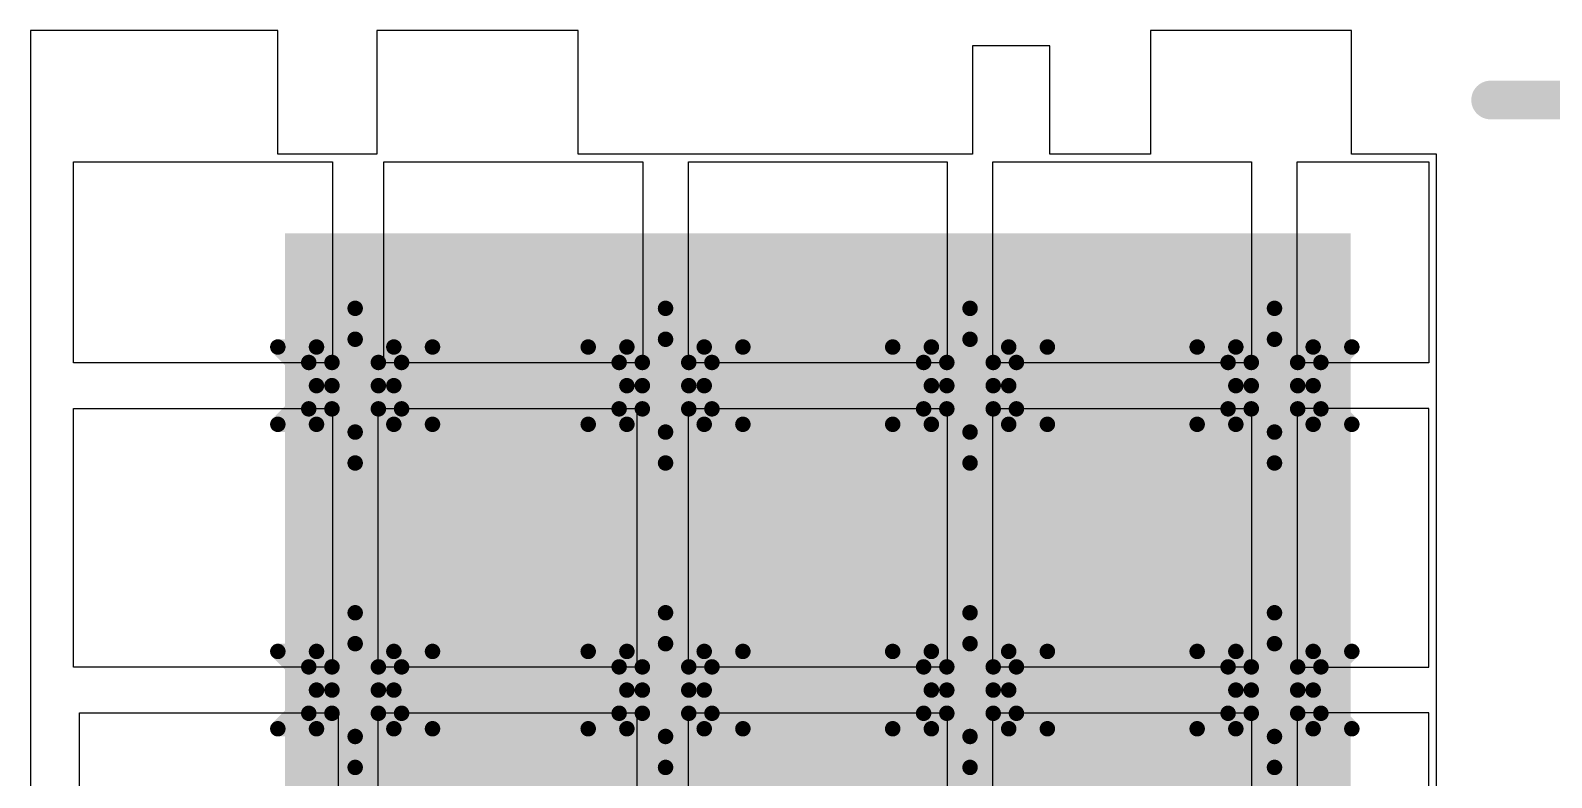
# Model space of a CAD drawing. Header units: millimetres. Extents: x 5 to 399, y 5 to 287.
# Drawn here: x 192.626 to 197.622, y 128.074 to 130.529 of the extents above; entities that cross this region are included whole.
import ezdxf

# ---------------------------------------------------------------- set-up
doc = ezdxf.new("R2010")
doc.units = ezdxf.units.MM
for name, color, linetype in [('DrillDrawing', 1, 'Continuous'), ('TopLayer', 1, 'Continuous'), ('TopOverlay', 2, 'Continuous'), ('TopPaste', 8, 'Continuous'), ('TopSolder', 216, 'Continuous')]:
    doc.layers.add(name, color=color, linetype=linetype)

# ---------------------------------------------------------------- blocks, each defined once
blk = doc.blocks.new('PQFN_8_MULTI_207')
at = {"layer": 'TopLayer'}
for p, q in [((2.667, 2.586), (-2.667, 2.586)), ((2.667, 1.7732), (2.667, 2.586)), ((2.2606, 1.4478), (2.2606, 1.7732)), ((2.2606, 1.7732), (2.667, 1.7732)), ((2.667, 1.4478), (2.2606, 1.4478)), ((2.667, 0.7874), (2.667, 1.4478)), ((2.2606, -0.508), (2.2606, 0.7874)), ((2.2606, 0.7874), (2.667, 0.7874)), ((2.6162, -0.508), (2.2606, -0.508)), ((2.6162, -0.762), (2.6162, -0.508)), ((2.2606, -1.0922), (2.2606, -0.762)), ((2.2606, -0.762), (2.6162, -0.762)), ((2.667, -1.0922), (2.2606, -1.0922)), ((2.667, -1.7526), (2.667, -1.0922)), ((2.2605, -2.032), (2.2605, -1.7526)), ((2.2605, -1.7526), (2.667, -1.7526)), ((-2.2605, -2.032), (2.2605, -2.032))]:
    blk.add_line(p, q, dxfattribs=at)
blk.add_solid([(-2, -1.75), (2, -1.75), (-2, 1.75), (2, 1.75)], dxfattribs=at)
at = {"layer": 'TopOverlay', "const_width": 0.127}
blk.add_lwpolyline([(2.4384, -2.2098), (2.4384, -2.667)], dxfattribs=at)
at = {"layer": 'TopOverlay', "const_width": 0.0635}
blk.add_lwpolyline([(2.4066, -2.2098, 1), (2.4701, -2.2098, 1)], format="xyb", close=True, dxfattribs=at)
at = {"layer": 'TopPaste'}
for p, q in [((-0.425, 2.425), (0.425, 2.425)), ((0.425, 2.425), (0.425, 1.575)), ((0.575, 1.5944), (0.575, 2.4444)), ((0.575, 2.4444), (1.425, 2.4444)), ((1.425, 2.4444), (1.425, 1.5944)), ((1.575, 1.5944), (1.575, 2.4444)), ((1.575, 2.4444), (2.2352, 2.4444)), ((2.2352, 2.4444), (2.2352, 1.5944)), ((0.425, 1.575), (-0.425, 1.575)), ((1.425, 1.5944), (0.575, 1.5944)), ((2.2352, 1.5944), (1.575, 1.5944)), ((-0.425, 1.4444), (0.425, 1.4444)), ((0.425, 1.4444), (0.425, 0.5944)), ((0.575, 1.4444), (1.425, 1.4444)), ((0.575, 0.5944), (0.575, 1.4444)), ((1.425, 1.4444), (1.425, 0.5944)), ((1.575, 0.575), (1.575, 1.425)), ((1.575, 1.425), (2.2352, 1.425)), ((2.2352, 1.425), (2.2352, 0.575)), ((0.425, 0.5944), (-0.425, 0.5944)), ((1.425, 0.5944), (0.575, 0.5944)), ((2.2352, 0.575), (1.575, 0.575)), ((-0.425, 0.425), (0.425, 0.425)), ((0.425, 0.425), (0.425, -0.425)), ((0.575, 0.425), (1.425, 0.425)), ((0.575, -0.425), (0.575, 0.425)), ((1.425, 0.425), (1.425, -0.425)), ((1.575, -0.425), (1.575, 0.425)), ((1.575, 0.425), (2.2352, 0.425)), ((2.2352, 0.425), (2.2352, -0.425)), ((0.425, -0.425), (-0.425, -0.425)), ((1.425, -0.425), (0.575, -0.425)), ((2.2352, -0.425), (1.575, -0.425)), ((-0.425, -0.575), (0.425, -0.575)), ((0.425, -0.575), (0.425, -1.425)), ((0.575, -0.575), (1.425, -0.575)), ((0.575, -1.425), (0.575, -0.575)), ((1.425, -0.575), (1.425, -1.425)), ((1.575, -1.425), (1.575, -0.575)), ((1.575, -0.575), (2.2352, -0.575)), ((2.2352, -0.575), (2.2352, -1.425)), ((0.425, -1.425), (-0.425, -1.425)), ((1.425, -1.425), (0.575, -1.425)), ((2.2352, -1.425), (1.575, -1.425)), ((0.425, -1.575), (-0.425, -1.575)), ((0.425, -2.0066), (0.425, -1.575)), ((1.425, -1.575), (0.575, -1.575)), ((0.575, -1.575), (0.575, -2.0066)), ((1.425, -2.0066), (1.425, -1.575)), ((1.575, -2.0066), (1.575, -1.575)), ((1.575, -1.575), (2.2352, -1.575)), ((2.2352, -1.575), (2.2352, -2.0066)), ((-0.425, -2.0066), (0.425, -2.0066)), ((0.575, -2.0066), (1.425, -2.0066)), ((2.2352, -2.0066), (1.575, -2.0066))]:
    blk.add_line(p, q, dxfattribs=at)
at = {"layer": 'TopSolder'}
blk.add_solid([(-2, -1.75), (2, -1.75), (-2, 1.75), (2, 1.75)], dxfattribs=at)

msp = doc.modelspace()

# ---------------------------------------------------------------- linework, layer by layer
at = {"layer": 'DrillDrawing', "const_width": 0.0508}
for points in [[(193.566, 129.4888), (193.693, 129.6158)], [(193.693, 129.6158), (193.82, 129.4888)], [(194.5854, 129.4888), (194.7124, 129.6158)], [(194.7124, 129.6158), (194.8394, 129.4888)], [(195.5854, 129.4888), (195.7124, 129.6158)], [(195.7124, 129.6158), (195.8394, 129.4888)], [(196.5854, 129.4888), (196.7124, 129.6158)], [(196.7124, 129.6158), (196.8394, 129.4888)], [(193.439, 129.4888), (193.566, 129.3618)], [(193.439, 129.4888), (193.566, 129.4888)], [(193.6168, 129.438), (193.693, 129.5142)], [(193.693, 129.5142), (193.7692, 129.438)], [(193.82, 129.4888), (193.947, 129.4888)], [(193.82, 129.3618), (193.947, 129.4888)], [(194.4584, 129.4888), (194.5854, 129.3618)], [(194.4584, 129.4888), (194.5854, 129.4888)], [(194.6362, 129.438), (194.7124, 129.5142)], [(194.7124, 129.5142), (194.7886, 129.438)], [(194.8394, 129.4888), (194.9664, 129.4888)], [(194.8394, 129.3618), (194.9664, 129.4888)], [(195.4584, 129.4888), (195.5854, 129.3618)], [(195.4584, 129.4888), (195.5854, 129.4888)], [(195.6362, 129.438), (195.7124, 129.5142)], [(195.7124, 129.5142), (195.7886, 129.438)], [(195.8394, 129.4888), (195.9664, 129.4888)], [(195.8394, 129.3618), (195.9664, 129.4888)], [(196.4584, 129.4888), (196.5854, 129.3618)], [(196.4584, 129.4888), (196.5854, 129.4888)], [(196.6362, 129.438), (196.7124, 129.5142)], [(196.7124, 129.5142), (196.7886, 129.438)], [(196.8394, 129.4888), (196.9664, 129.4888)], [(196.8394, 129.3618), (196.9664, 129.4888)], [(193.5406, 129.438), (193.6168, 129.3618)], [(193.5406, 129.438), (193.6168, 129.438)], [(193.7692, 129.438), (193.8454, 129.438)], [(193.7692, 129.3618), (193.8454, 129.438)], [(194.56, 129.438), (194.6362, 129.3618)], [(194.56, 129.438), (194.6362, 129.438)], [(194.7886, 129.438), (194.8648, 129.438)], [(194.7886, 129.3618), (194.8648, 129.438)], [(195.56, 129.438), (195.6362, 129.3618)], [(195.56, 129.438), (195.6362, 129.438)], [(195.7886, 129.438), (195.8648, 129.438)], [(195.7886, 129.3618), (195.8648, 129.438)], [(196.56, 129.438), (196.6362, 129.3618)], [(196.56, 129.438), (196.6362, 129.438)], [(196.7886, 129.438), (196.8648, 129.438)], [(196.7886, 129.3618), (196.8648, 129.438)], [(193.439, 129.2348), (193.566, 129.3618)], [(193.5406, 129.2856), (193.6168, 129.3618)], [(193.7692, 129.3618), (193.8454, 129.2856)], [(193.82, 129.3618), (193.947, 129.2348)], [(194.4584, 129.2348), (194.5854, 129.3618)], [(194.56, 129.2856), (194.6362, 129.3618)], [(194.7886, 129.3618), (194.8648, 129.2856)], [(194.8394, 129.3618), (194.9664, 129.2348)], [(195.4584, 129.2348), (195.5854, 129.3618)], [(195.56, 129.2856), (195.6362, 129.3618)], [(195.7886, 129.3618), (195.8648, 129.2856)], [(195.8394, 129.3618), (195.9664, 129.2348)], [(196.4584, 129.2348), (196.5854, 129.3618)], [(196.56, 129.2856), (196.6362, 129.3618)], [(196.7886, 129.3618), (196.8648, 129.2856)], [(196.8394, 129.3618), (196.9664, 129.2348)], [(193.5406, 129.2856), (193.6168, 129.2856)], [(193.6168, 129.2856), (193.693, 129.2094)], [(193.693, 129.2094), (193.7692, 129.2856)], [(193.7692, 129.2856), (193.8454, 129.2856)], [(194.56, 129.2856), (194.6362, 129.2856)], [(194.6362, 129.2856), (194.7124, 129.2094)], [(194.7124, 129.2094), (194.7886, 129.2856)], [(194.7886, 129.2856), (194.8648, 129.2856)], [(195.56, 129.2856), (195.6362, 129.2856)], [(195.6362, 129.2856), (195.7124, 129.2094)], [(195.7124, 129.2094), (195.7886, 129.2856)], [(195.7886, 129.2856), (195.8648, 129.2856)], [(196.56, 129.2856), (196.6362, 129.2856)], [(196.6362, 129.2856), (196.7124, 129.2094)], [(196.7124, 129.2094), (196.7886, 129.2856)], [(196.7886, 129.2856), (196.8648, 129.2856)], [(193.439, 129.2348), (193.566, 129.2348)], [(193.566, 129.2348), (193.693, 129.1078)], [(193.693, 129.1078), (193.82, 129.2348)], [(193.82, 129.2348), (193.947, 129.2348)], [(194.4584, 129.2348), (194.5854, 129.2348)], [(194.5854, 129.2348), (194.7124, 129.1078)], [(194.7124, 129.1078), (194.8394, 129.2348)], [(194.8394, 129.2348), (194.9664, 129.2348)], [(195.4584, 129.2348), (195.5854, 129.2348)], [(195.5854, 129.2348), (195.7124, 129.1078)], [(195.7124, 129.1078), (195.8394, 129.2348)], [(195.8394, 129.2348), (195.9664, 129.2348)], [(196.4584, 129.2348), (196.5854, 129.2348)], [(196.5854, 129.2348), (196.7124, 129.1078)], [(196.7124, 129.1078), (196.8394, 129.2348)], [(196.8394, 129.2348), (196.9664, 129.2348)], [(193.566, 128.4888), (193.693, 128.6158)], [(193.693, 128.6158), (193.82, 128.4888)], [(194.5854, 128.4888), (194.7124, 128.6158)], [(194.7124, 128.6158), (194.8394, 128.4888)], [(195.5854, 128.4888), (195.7124, 128.6158)], [(195.7124, 128.6158), (195.8394, 128.4888)], [(196.5854, 128.4888), (196.7124, 128.6158)], [(196.7124, 128.6158), (196.8394, 128.4888)], [(193.439, 128.4888), (193.566, 128.3618)], [(193.439, 128.4888), (193.566, 128.4888)], [(193.6168, 128.438), (193.693, 128.5142)], [(193.693, 128.5142), (193.7692, 128.438)], [(193.82, 128.4888), (193.947, 128.4888)], [(193.82, 128.3618), (193.947, 128.4888)], [(194.4584, 128.4888), (194.5854, 128.3618)], [(194.4584, 128.4888), (194.5854, 128.4888)], [(194.6362, 128.438), (194.7124, 128.5142)], [(194.7124, 128.5142), (194.7886, 128.438)], [(194.8394, 128.4888), (194.9664, 128.4888)], [(194.8394, 128.3618), (194.9664, 128.4888)], [(195.4584, 128.4888), (195.5854, 128.3618)], [(195.4584, 128.4888), (195.5854, 128.4888)], [(195.6362, 128.438), (195.7124, 128.5142)], [(195.7124, 128.5142), (195.7886, 128.438)], [(195.8394, 128.4888), (195.9664, 128.4888)], [(195.8394, 128.3618), (195.9664, 128.4888)], [(196.4584, 128.4888), (196.5854, 128.3618)], [(196.4584, 128.4888), (196.5854, 128.4888)], [(196.6362, 128.438), (196.7124, 128.5142)], [(196.7124, 128.5142), (196.7886, 128.438)], [(196.8394, 128.4888), (196.9664, 128.4888)], [(196.8394, 128.3618), (196.9664, 128.4888)], [(193.5406, 128.438), (193.6168, 128.3618)], [(193.5406, 128.438), (193.6168, 128.438)], [(193.7692, 128.438), (193.8454, 128.438)], [(193.7692, 128.3618), (193.8454, 128.438)], [(194.56, 128.438), (194.6362, 128.3618)], [(194.56, 128.438), (194.6362, 128.438)], [(194.7886, 128.438), (194.8648, 128.438)], [(194.7886, 128.3618), (194.8648, 128.438)], [(195.56, 128.438), (195.6362, 128.3618)], [(195.56, 128.438), (195.6362, 128.438)], [(195.7886, 128.438), (195.8648, 128.438)], [(195.7886, 128.3618), (195.8648, 128.438)], [(196.56, 128.438), (196.6362, 128.3618)], [(196.56, 128.438), (196.6362, 128.438)], [(196.7886, 128.438), (196.8648, 128.438)], [(196.7886, 128.3618), (196.8648, 128.438)], [(193.439, 128.2348), (193.566, 128.3618)], [(193.5406, 128.2856), (193.6168, 128.3618)], [(193.7692, 128.3618), (193.8454, 128.2856)], [(193.82, 128.3618), (193.947, 128.2348)], [(194.4584, 128.2348), (194.5854, 128.3618)], [(194.56, 128.2856), (194.6362, 128.3618)], [(194.7886, 128.3618), (194.8648, 128.2856)], [(194.8394, 128.3618), (194.9664, 128.2348)], [(195.4584, 128.2348), (195.5854, 128.3618)], [(195.56, 128.2856), (195.6362, 128.3618)], [(195.7886, 128.3618), (195.8648, 128.2856)], [(195.8394, 128.3618), (195.9664, 128.2348)], [(196.4584, 128.2348), (196.5854, 128.3618)], [(196.56, 128.2856), (196.6362, 128.3618)], [(196.7886, 128.3618), (196.8648, 128.2856)], [(196.8394, 128.3618), (196.9664, 128.2348)], [(193.5406, 128.2856), (193.6168, 128.2856)], [(193.6168, 128.2856), (193.693, 128.2094)], [(193.693, 128.2094), (193.7692, 128.2856)], [(193.7692, 128.2856), (193.8454, 128.2856)], [(194.56, 128.2856), (194.6362, 128.2856)], [(194.6362, 128.2856), (194.7124, 128.2094)], [(194.7124, 128.2094), (194.7886, 128.2856)], [(194.7886, 128.2856), (194.8648, 128.2856)], [(195.56, 128.2856), (195.6362, 128.2856)], [(195.6362, 128.2856), (195.7124, 128.2094)], [(195.7124, 128.2094), (195.7886, 128.2856)], [(195.7886, 128.2856), (195.8648, 128.2856)], [(196.56, 128.2856), (196.6362, 128.2856)], [(196.6362, 128.2856), (196.7124, 128.2094)], [(196.7124, 128.2094), (196.7886, 128.2856)], [(196.7886, 128.2856), (196.8648, 128.2856)], [(193.439, 128.2348), (193.566, 128.2348)], [(193.566, 128.2348), (193.693, 128.1078)], [(193.693, 128.1078), (193.82, 128.2348)], [(193.82, 128.2348), (193.947, 128.2348)], [(194.4584, 128.2348), (194.5854, 128.2348)], [(194.5854, 128.2348), (194.7124, 128.1078)], [(194.7124, 128.1078), (194.8394, 128.2348)], [(194.8394, 128.2348), (194.9664, 128.2348)], [(195.4584, 128.2348), (195.5854, 128.2348)], [(195.5854, 128.2348), (195.7124, 128.1078)], [(195.7124, 128.1078), (195.8394, 128.2348)], [(195.8394, 128.2348), (195.9664, 128.2348)], [(196.4584, 128.2348), (196.5854, 128.2348)], [(196.5854, 128.2348), (196.7124, 128.1078)], [(196.7124, 128.1078), (196.8394, 128.2348)], [(196.8394, 128.2348), (196.9664, 128.2348)]]:
    msp.add_lwpolyline(points, dxfattribs=at)
at = {"layer": 'DrillDrawing', "const_width": 0.0254}
for points in [[(193.6803, 129.6158, 1), (193.7057, 129.6158, 1)], [(193.6803, 129.6158, 1), (193.7057, 129.6158, 1)], [(194.6997, 129.6158, 1), (194.7251, 129.6158, 1)], [(194.6997, 129.6158, 1), (194.7251, 129.6158, 1)], [(195.6997, 129.6158, 1), (195.7251, 129.6158, 1)], [(195.6997, 129.6158, 1), (195.7251, 129.6158, 1)], [(196.6997, 129.6158, 1), (196.7251, 129.6158, 1)], [(196.6997, 129.6158, 1), (196.7251, 129.6158, 1)], [(193.4263, 129.4888, 1), (193.4517, 129.4888, 1)], [(193.4263, 129.4888, 1), (193.4517, 129.4888, 1)], [(193.5533, 129.4888, 1), (193.5787, 129.4888, 1)], [(193.5533, 129.4888, 1), (193.5787, 129.4888, 1)], [(193.6803, 129.5142, 1), (193.7057, 129.5142, 1)], [(193.6803, 129.5142, 1), (193.7057, 129.5142, 1)], [(193.8073, 129.4888, 1), (193.8327, 129.4888, 1)], [(193.8073, 129.4888, 1), (193.8327, 129.4888, 1)], [(193.9343, 129.4888, 1), (193.9597, 129.4888, 1)], [(193.9343, 129.4888, 1), (193.9597, 129.4888, 1)], [(194.4457, 129.4888, 1), (194.4711, 129.4888, 1)], [(194.4457, 129.4888, 1), (194.4711, 129.4888, 1)], [(194.5727, 129.4888, 1), (194.5981, 129.4888, 1)], [(194.5727, 129.4888, 1), (194.5981, 129.4888, 1)], [(194.6997, 129.5142, 1), (194.7251, 129.5142, 1)], [(194.6997, 129.5142, 1), (194.7251, 129.5142, 1)], [(194.8267, 129.4888, 1), (194.8521, 129.4888, 1)], [(194.8267, 129.4888, 1), (194.8521, 129.4888, 1)], [(194.9537, 129.4888, 1), (194.9791, 129.4888, 1)], [(194.9537, 129.4888, 1), (194.9791, 129.4888, 1)], [(195.4457, 129.4888, 1), (195.4711, 129.4888, 1)], [(195.4457, 129.4888, 1), (195.4711, 129.4888, 1)], [(195.5727, 129.4888, 1), (195.5981, 129.4888, 1)], [(195.5727, 129.4888, 1), (195.5981, 129.4888, 1)], [(195.6997, 129.5142, 1), (195.7251, 129.5142, 1)], [(195.6997, 129.5142, 1), (195.7251, 129.5142, 1)], [(195.8267, 129.4888, 1), (195.8521, 129.4888, 1)], [(195.8267, 129.4888, 1), (195.8521, 129.4888, 1)], [(195.9537, 129.4888, 1), (195.9791, 129.4888, 1)], [(195.9537, 129.4888, 1), (195.9791, 129.4888, 1)], [(196.4457, 129.4888, 1), (196.4711, 129.4888, 1)], [(196.4457, 129.4888, 1), (196.4711, 129.4888, 1)], [(196.5727, 129.4888, 1), (196.5981, 129.4888, 1)], [(196.5727, 129.4888, 1), (196.5981, 129.4888, 1)], [(196.6997, 129.5142, 1), (196.7251, 129.5142, 1)], [(196.6997, 129.5142, 1), (196.7251, 129.5142, 1)], [(196.8267, 129.4888, 1), (196.8521, 129.4888, 1)], [(196.8267, 129.4888, 1), (196.8521, 129.4888, 1)], [(196.9537, 129.4888, 1), (196.9791, 129.4888, 1)], [(196.9537, 129.4888, 1), (196.9791, 129.4888, 1)], [(193.5279, 129.438, 1), (193.5533, 129.438, 1)], [(193.5279, 129.438, 1), (193.5533, 129.438, 1)], [(193.6041, 129.438, 1), (193.6295, 129.438, 1)], [(193.6041, 129.438, 1), (193.6295, 129.438, 1)], [(193.7565, 129.438, 1), (193.7819, 129.438, 1)], [(193.7565, 129.438, 1), (193.7819, 129.438, 1)], [(193.8327, 129.438, 1), (193.8581, 129.438, 1)], [(193.8327, 129.438, 1), (193.8581, 129.438, 1)], [(194.5473, 129.438, 1), (194.5727, 129.438, 1)], [(194.5473, 129.438, 1), (194.5727, 129.438, 1)], [(194.6235, 129.438, 1), (194.6489, 129.438, 1)], [(194.6235, 129.438, 1), (194.6489, 129.438, 1)], [(194.7759, 129.438, 1), (194.8013, 129.438, 1)], [(194.7759, 129.438, 1), (194.8013, 129.438, 1)], [(194.8521, 129.438, 1), (194.8775, 129.438, 1)], [(194.8521, 129.438, 1), (194.8775, 129.438, 1)], [(195.5473, 129.438, 1), (195.5727, 129.438, 1)], [(195.5473, 129.438, 1), (195.5727, 129.438, 1)], [(195.6235, 129.438, 1), (195.6489, 129.438, 1)], [(195.6235, 129.438, 1), (195.6489, 129.438, 1)], [(195.7759, 129.438, 1), (195.8013, 129.438, 1)], [(195.7759, 129.438, 1), (195.8013, 129.438, 1)], [(195.8521, 129.438, 1), (195.8775, 129.438, 1)], [(195.8521, 129.438, 1), (195.8775, 129.438, 1)], [(196.5473, 129.438, 1), (196.5727, 129.438, 1)], [(196.5473, 129.438, 1), (196.5727, 129.438, 1)], [(196.6235, 129.438, 1), (196.6489, 129.438, 1)], [(196.6235, 129.438, 1), (196.6489, 129.438, 1)], [(196.7759, 129.438, 1), (196.8013, 129.438, 1)], [(196.7759, 129.438, 1), (196.8013, 129.438, 1)], [(196.8521, 129.438, 1), (196.8775, 129.438, 1)], [(196.8521, 129.438, 1), (196.8775, 129.438, 1)], [(193.5533, 129.3618, 1), (193.5787, 129.3618, 1)], [(193.5533, 129.3618, 1), (193.5787, 129.3618, 1)], [(193.6041, 129.3618, 1), (193.6295, 129.3618, 1)], [(193.6041, 129.3618, 1), (193.6295, 129.3618, 1)], [(193.7565, 129.3618, 1), (193.7819, 129.3618, 1)], [(193.7565, 129.3618, 1), (193.7819, 129.3618, 1)], [(193.8073, 129.3618, 1), (193.8327, 129.3618, 1)], [(193.8073, 129.3618, 1), (193.8327, 129.3618, 1)], [(194.5727, 129.3618, 1), (194.5981, 129.3618, 1)], [(194.5727, 129.3618, 1), (194.5981, 129.3618, 1)], [(194.6235, 129.3618, 1), (194.6489, 129.3618, 1)], [(194.6235, 129.3618, 1), (194.6489, 129.3618, 1)], [(194.7759, 129.3618, 1), (194.8013, 129.3618, 1)], [(194.7759, 129.3618, 1), (194.8013, 129.3618, 1)], [(194.8267, 129.3618, 1), (194.8521, 129.3618, 1)], [(194.8267, 129.3618, 1), (194.8521, 129.3618, 1)], [(195.5727, 129.3618, 1), (195.5981, 129.3618, 1)], [(195.5727, 129.3618, 1), (195.5981, 129.3618, 1)], [(195.6235, 129.3618, 1), (195.6489, 129.3618, 1)], [(195.6235, 129.3618, 1), (195.6489, 129.3618, 1)], [(195.7759, 129.3618, 1), (195.8013, 129.3618, 1)], [(195.7759, 129.3618, 1), (195.8013, 129.3618, 1)], [(195.8267, 129.3618, 1), (195.8521, 129.3618, 1)], [(195.8267, 129.3618, 1), (195.8521, 129.3618, 1)], [(196.5727, 129.3618, 1), (196.5981, 129.3618, 1)], [(196.5727, 129.3618, 1), (196.5981, 129.3618, 1)], [(196.6235, 129.3618, 1), (196.6489, 129.3618, 1)], [(196.6235, 129.3618, 1), (196.6489, 129.3618, 1)], [(196.7759, 129.3618, 1), (196.8013, 129.3618, 1)], [(196.7759, 129.3618, 1), (196.8013, 129.3618, 1)], [(196.8267, 129.3618, 1), (196.8521, 129.3618, 1)], [(196.8267, 129.3618, 1), (196.8521, 129.3618, 1)], [(193.5279, 129.2856, 1), (193.5533, 129.2856, 1)], [(193.5279, 129.2856, 1), (193.5533, 129.2856, 1)], [(193.6041, 129.2856, 1), (193.6295, 129.2856, 1)], [(193.6041, 129.2856, 1), (193.6295, 129.2856, 1)], [(193.7565, 129.2856, 1), (193.7819, 129.2856, 1)], [(193.7565, 129.2856, 1), (193.7819, 129.2856, 1)], [(193.8327, 129.2856, 1), (193.8581, 129.2856, 1)], [(193.8327, 129.2856, 1), (193.8581, 129.2856, 1)], [(194.5473, 129.2856, 1), (194.5727, 129.2856, 1)], [(194.5473, 129.2856, 1), (194.5727, 129.2856, 1)], [(194.6235, 129.2856, 1), (194.6489, 129.2856, 1)], [(194.6235, 129.2856, 1), (194.6489, 129.2856, 1)], [(194.7759, 129.2856, 1), (194.8013, 129.2856, 1)], [(194.7759, 129.2856, 1), (194.8013, 129.2856, 1)], [(194.8521, 129.2856, 1), (194.8775, 129.2856, 1)], [(194.8521, 129.2856, 1), (194.8775, 129.2856, 1)], [(195.5473, 129.2856, 1), (195.5727, 129.2856, 1)], [(195.5473, 129.2856, 1), (195.5727, 129.2856, 1)], [(195.6235, 129.2856, 1), (195.6489, 129.2856, 1)], [(195.6235, 129.2856, 1), (195.6489, 129.2856, 1)], [(195.7759, 129.2856, 1), (195.8013, 129.2856, 1)], [(195.7759, 129.2856, 1), (195.8013, 129.2856, 1)], [(195.8521, 129.2856, 1), (195.8775, 129.2856, 1)], [(195.8521, 129.2856, 1), (195.8775, 129.2856, 1)], [(196.5473, 129.2856, 1), (196.5727, 129.2856, 1)], [(196.5473, 129.2856, 1), (196.5727, 129.2856, 1)], [(196.6235, 129.2856, 1), (196.6489, 129.2856, 1)], [(196.6235, 129.2856, 1), (196.6489, 129.2856, 1)], [(196.7759, 129.2856, 1), (196.8013, 129.2856, 1)], [(196.7759, 129.2856, 1), (196.8013, 129.2856, 1)], [(196.8521, 129.2856, 1), (196.8775, 129.2856, 1)], [(196.8521, 129.2856, 1), (196.8775, 129.2856, 1)], [(193.4263, 129.2348, 1), (193.4517, 129.2348, 1)], [(193.4263, 129.2348, 1), (193.4517, 129.2348, 1)], [(193.5533, 129.2348, 1), (193.5787, 129.2348, 1)], [(193.5533, 129.2348, 1), (193.5787, 129.2348, 1)], [(193.8073, 129.2348, 1), (193.8327, 129.2348, 1)], [(193.8073, 129.2348, 1), (193.8327, 129.2348, 1)], [(193.9343, 129.2348, 1), (193.9597, 129.2348, 1)], [(193.9343, 129.2348, 1), (193.9597, 129.2348, 1)], [(194.4457, 129.2348, 1), (194.4711, 129.2348, 1)], [(194.4457, 129.2348, 1), (194.4711, 129.2348, 1)], [(194.5727, 129.2348, 1), (194.5981, 129.2348, 1)], [(194.5727, 129.2348, 1), (194.5981, 129.2348, 1)], [(194.8267, 129.2348, 1), (194.8521, 129.2348, 1)], [(194.8267, 129.2348, 1), (194.8521, 129.2348, 1)], [(194.9537, 129.2348, 1), (194.9791, 129.2348, 1)], [(194.9537, 129.2348, 1), (194.9791, 129.2348, 1)], [(195.4457, 129.2348, 1), (195.4711, 129.2348, 1)], [(195.4457, 129.2348, 1), (195.4711, 129.2348, 1)], [(195.5727, 129.2348, 1), (195.5981, 129.2348, 1)], [(195.5727, 129.2348, 1), (195.5981, 129.2348, 1)], [(195.8267, 129.2348, 1), (195.8521, 129.2348, 1)], [(195.8267, 129.2348, 1), (195.8521, 129.2348, 1)], [(195.9537, 129.2348, 1), (195.9791, 129.2348, 1)], [(195.9537, 129.2348, 1), (195.9791, 129.2348, 1)], [(196.4457, 129.2348, 1), (196.4711, 129.2348, 1)], [(196.4457, 129.2348, 1), (196.4711, 129.2348, 1)], [(196.5727, 129.2348, 1), (196.5981, 129.2348, 1)], [(196.5727, 129.2348, 1), (196.5981, 129.2348, 1)], [(196.8267, 129.2348, 1), (196.8521, 129.2348, 1)], [(196.8267, 129.2348, 1), (196.8521, 129.2348, 1)], [(196.9537, 129.2348, 1), (196.9791, 129.2348, 1)], [(196.9537, 129.2348, 1), (196.9791, 129.2348, 1)], [(193.6803, 129.2094, 1), (193.7057, 129.2094, 1)], [(193.6803, 129.2094, 1), (193.7057, 129.2094, 1)], [(194.6997, 129.2094, 1), (194.7251, 129.2094, 1)], [(194.6997, 129.2094, 1), (194.7251, 129.2094, 1)], [(195.6997, 129.2094, 1), (195.7251, 129.2094, 1)], [(195.6997, 129.2094, 1), (195.7251, 129.2094, 1)], [(196.6997, 129.2094, 1), (196.7251, 129.2094, 1)], [(196.6997, 129.2094, 1), (196.7251, 129.2094, 1)], [(193.6803, 129.1078, 1), (193.7057, 129.1078, 1)], [(193.6803, 129.1078, 1), (193.7057, 129.1078, 1)], [(194.6997, 129.1078, 1), (194.7251, 129.1078, 1)], [(194.6997, 129.1078, 1), (194.7251, 129.1078, 1)], [(195.6997, 129.1078, 1), (195.7251, 129.1078, 1)], [(195.6997, 129.1078, 1), (195.7251, 129.1078, 1)], [(196.6997, 129.1078, 1), (196.7251, 129.1078, 1)], [(196.6997, 129.1078, 1), (196.7251, 129.1078, 1)], [(193.6803, 128.6158, 1), (193.7057, 128.6158, 1)], [(193.6803, 128.6158, 1), (193.7057, 128.6158, 1)], [(194.6997, 128.6158, 1), (194.7251, 128.6158, 1)], [(194.6997, 128.6158, 1), (194.7251, 128.6158, 1)], [(195.6997, 128.6158, 1), (195.7251, 128.6158, 1)], [(195.6997, 128.6158, 1), (195.7251, 128.6158, 1)], [(196.6997, 128.6158, 1), (196.7251, 128.6158, 1)], [(196.6997, 128.6158, 1), (196.7251, 128.6158, 1)], [(193.4263, 128.4888, 1), (193.4517, 128.4888, 1)], [(193.4263, 128.4888, 1), (193.4517, 128.4888, 1)], [(193.5533, 128.4888, 1), (193.5787, 128.4888, 1)], [(193.5533, 128.4888, 1), (193.5787, 128.4888, 1)], [(193.6803, 128.5142, 1), (193.7057, 128.5142, 1)], [(193.6803, 128.5142, 1), (193.7057, 128.5142, 1)], [(193.8073, 128.4888, 1), (193.8327, 128.4888, 1)], [(193.8073, 128.4888, 1), (193.8327, 128.4888, 1)], [(193.9343, 128.4888, 1), (193.9597, 128.4888, 1)], [(193.9343, 128.4888, 1), (193.9597, 128.4888, 1)], [(194.4457, 128.4888, 1), (194.4711, 128.4888, 1)], [(194.4457, 128.4888, 1), (194.4711, 128.4888, 1)], [(194.5727, 128.4888, 1), (194.5981, 128.4888, 1)], [(194.5727, 128.4888, 1), (194.5981, 128.4888, 1)], [(194.6997, 128.5142, 1), (194.7251, 128.5142, 1)], [(194.6997, 128.5142, 1), (194.7251, 128.5142, 1)], [(194.8267, 128.4888, 1), (194.8521, 128.4888, 1)], [(194.8267, 128.4888, 1), (194.8521, 128.4888, 1)], [(194.9537, 128.4888, 1), (194.9791, 128.4888, 1)], [(194.9537, 128.4888, 1), (194.9791, 128.4888, 1)], [(195.4457, 128.4888, 1), (195.4711, 128.4888, 1)], [(195.4457, 128.4888, 1), (195.4711, 128.4888, 1)], [(195.5727, 128.4888, 1), (195.5981, 128.4888, 1)], [(195.5727, 128.4888, 1), (195.5981, 128.4888, 1)], [(195.6997, 128.5142, 1), (195.7251, 128.5142, 1)], [(195.6997, 128.5142, 1), (195.7251, 128.5142, 1)], [(195.8267, 128.4888, 1), (195.8521, 128.4888, 1)], [(195.8267, 128.4888, 1), (195.8521, 128.4888, 1)], [(195.9537, 128.4888, 1), (195.9791, 128.4888, 1)], [(195.9537, 128.4888, 1), (195.9791, 128.4888, 1)], [(196.4457, 128.4888, 1), (196.4711, 128.4888, 1)], [(196.4457, 128.4888, 1), (196.4711, 128.4888, 1)], [(196.5727, 128.4888, 1), (196.5981, 128.4888, 1)], [(196.5727, 128.4888, 1), (196.5981, 128.4888, 1)], [(196.6997, 128.5142, 1), (196.7251, 128.5142, 1)], [(196.6997, 128.5142, 1), (196.7251, 128.5142, 1)], [(196.8267, 128.4888, 1), (196.8521, 128.4888, 1)], [(196.8267, 128.4888, 1), (196.8521, 128.4888, 1)], [(196.9537, 128.4888, 1), (196.9791, 128.4888, 1)], [(196.9537, 128.4888, 1), (196.9791, 128.4888, 1)], [(193.5279, 128.438, 1), (193.5533, 128.438, 1)], [(193.5279, 128.438, 1), (193.5533, 128.438, 1)], [(193.6041, 128.438, 1), (193.6295, 128.438, 1)], [(193.6041, 128.438, 1), (193.6295, 128.438, 1)], [(193.7565, 128.438, 1), (193.7819, 128.438, 1)], [(193.7565, 128.438, 1), (193.7819, 128.438, 1)], [(193.8327, 128.438, 1), (193.8581, 128.438, 1)], [(193.8327, 128.438, 1), (193.8581, 128.438, 1)], [(194.5473, 128.438, 1), (194.5727, 128.438, 1)], [(194.5473, 128.438, 1), (194.5727, 128.438, 1)], [(194.6235, 128.438, 1), (194.6489, 128.438, 1)], [(194.6235, 128.438, 1), (194.6489, 128.438, 1)], [(194.7759, 128.438, 1), (194.8013, 128.438, 1)], [(194.7759, 128.438, 1), (194.8013, 128.438, 1)], [(194.8521, 128.438, 1), (194.8775, 128.438, 1)], [(194.8521, 128.438, 1), (194.8775, 128.438, 1)], [(195.5473, 128.438, 1), (195.5727, 128.438, 1)], [(195.5473, 128.438, 1), (195.5727, 128.438, 1)], [(195.6235, 128.438, 1), (195.6489, 128.438, 1)], [(195.6235, 128.438, 1), (195.6489, 128.438, 1)], [(195.7759, 128.438, 1), (195.8013, 128.438, 1)], [(195.7759, 128.438, 1), (195.8013, 128.438, 1)], [(195.8521, 128.438, 1), (195.8775, 128.438, 1)], [(195.8521, 128.438, 1), (195.8775, 128.438, 1)], [(196.5473, 128.438, 1), (196.5727, 128.438, 1)], [(196.5473, 128.438, 1), (196.5727, 128.438, 1)], [(196.6235, 128.438, 1), (196.6489, 128.438, 1)], [(196.6235, 128.438, 1), (196.6489, 128.438, 1)], [(196.7759, 128.438, 1), (196.8013, 128.438, 1)], [(196.7759, 128.438, 1), (196.8013, 128.438, 1)], [(196.8521, 128.438, 1), (196.8775, 128.438, 1)], [(196.8521, 128.438, 1), (196.8775, 128.438, 1)], [(193.5533, 128.3618, 1), (193.5787, 128.3618, 1)], [(193.5533, 128.3618, 1), (193.5787, 128.3618, 1)], [(193.6041, 128.3618, 1), (193.6295, 128.3618, 1)], [(193.6041, 128.3618, 1), (193.6295, 128.3618, 1)], [(193.7565, 128.3618, 1), (193.7819, 128.3618, 1)], [(193.7565, 128.3618, 1), (193.7819, 128.3618, 1)], [(193.8073, 128.3618, 1), (193.8327, 128.3618, 1)], [(193.8073, 128.3618, 1), (193.8327, 128.3618, 1)], [(194.5727, 128.3618, 1), (194.5981, 128.3618, 1)], [(194.5727, 128.3618, 1), (194.5981, 128.3618, 1)], [(194.6235, 128.3618, 1), (194.6489, 128.3618, 1)], [(194.6235, 128.3618, 1), (194.6489, 128.3618, 1)], [(194.7759, 128.3618, 1), (194.8013, 128.3618, 1)], [(194.7759, 128.3618, 1), (194.8013, 128.3618, 1)], [(194.8267, 128.3618, 1), (194.8521, 128.3618, 1)], [(194.8267, 128.3618, 1), (194.8521, 128.3618, 1)], [(195.5727, 128.3618, 1), (195.5981, 128.3618, 1)], [(195.5727, 128.3618, 1), (195.5981, 128.3618, 1)], [(195.6235, 128.3618, 1), (195.6489, 128.3618, 1)], [(195.6235, 128.3618, 1), (195.6489, 128.3618, 1)], [(195.7759, 128.3618, 1), (195.8013, 128.3618, 1)], [(195.7759, 128.3618, 1), (195.8013, 128.3618, 1)], [(195.8267, 128.3618, 1), (195.8521, 128.3618, 1)], [(195.8267, 128.3618, 1), (195.8521, 128.3618, 1)], [(196.5727, 128.3618, 1), (196.5981, 128.3618, 1)], [(196.5727, 128.3618, 1), (196.5981, 128.3618, 1)], [(196.6235, 128.3618, 1), (196.6489, 128.3618, 1)], [(196.6235, 128.3618, 1), (196.6489, 128.3618, 1)], [(196.7759, 128.3618, 1), (196.8013, 128.3618, 1)], [(196.7759, 128.3618, 1), (196.8013, 128.3618, 1)], [(196.8267, 128.3618, 1), (196.8521, 128.3618, 1)], [(196.8267, 128.3618, 1), (196.8521, 128.3618, 1)], [(193.5279, 128.2856, 1), (193.5533, 128.2856, 1)], [(193.5279, 128.2856, 1), (193.5533, 128.2856, 1)], [(193.6041, 128.2856, 1), (193.6295, 128.2856, 1)], [(193.6041, 128.2856, 1), (193.6295, 128.2856, 1)], [(193.7565, 128.2856, 1), (193.7819, 128.2856, 1)], [(193.7565, 128.2856, 1), (193.7819, 128.2856, 1)], [(193.8327, 128.2856, 1), (193.8581, 128.2856, 1)], [(193.8327, 128.2856, 1), (193.8581, 128.2856, 1)], [(194.5473, 128.2856, 1), (194.5727, 128.2856, 1)], [(194.5473, 128.2856, 1), (194.5727, 128.2856, 1)], [(194.6235, 128.2856, 1), (194.6489, 128.2856, 1)], [(194.6235, 128.2856, 1), (194.6489, 128.2856, 1)], [(194.7759, 128.2856, 1), (194.8013, 128.2856, 1)], [(194.7759, 128.2856, 1), (194.8013, 128.2856, 1)], [(194.8521, 128.2856, 1), (194.8775, 128.2856, 1)], [(194.8521, 128.2856, 1), (194.8775, 128.2856, 1)], [(195.5473, 128.2856, 1), (195.5727, 128.2856, 1)], [(195.5473, 128.2856, 1), (195.5727, 128.2856, 1)], [(195.6235, 128.2856, 1), (195.6489, 128.2856, 1)], [(195.6235, 128.2856, 1), (195.6489, 128.2856, 1)], [(195.7759, 128.2856, 1), (195.8013, 128.2856, 1)], [(195.7759, 128.2856, 1), (195.8013, 128.2856, 1)], [(195.8521, 128.2856, 1), (195.8775, 128.2856, 1)], [(195.8521, 128.2856, 1), (195.8775, 128.2856, 1)], [(196.5473, 128.2856, 1), (196.5727, 128.2856, 1)], [(196.5473, 128.2856, 1), (196.5727, 128.2856, 1)], [(196.6235, 128.2856, 1), (196.6489, 128.2856, 1)], [(196.6235, 128.2856, 1), (196.6489, 128.2856, 1)], [(196.7759, 128.2856, 1), (196.8013, 128.2856, 1)], [(196.7759, 128.2856, 1), (196.8013, 128.2856, 1)], [(196.8521, 128.2856, 1), (196.8775, 128.2856, 1)], [(196.8521, 128.2856, 1), (196.8775, 128.2856, 1)], [(193.4263, 128.2348, 1), (193.4517, 128.2348, 1)], [(193.4263, 128.2348, 1), (193.4517, 128.2348, 1)], [(193.5533, 128.2348, 1), (193.5787, 128.2348, 1)], [(193.5533, 128.2348, 1), (193.5787, 128.2348, 1)], [(193.8073, 128.2348, 1), (193.8327, 128.2348, 1)], [(193.8073, 128.2348, 1), (193.8327, 128.2348, 1)], [(193.9343, 128.2348, 1), (193.9597, 128.2348, 1)], [(193.9343, 128.2348, 1), (193.9597, 128.2348, 1)], [(194.4457, 128.2348, 1), (194.4711, 128.2348, 1)], [(194.4457, 128.2348, 1), (194.4711, 128.2348, 1)], [(194.5727, 128.2348, 1), (194.5981, 128.2348, 1)], [(194.5727, 128.2348, 1), (194.5981, 128.2348, 1)], [(194.8267, 128.2348, 1), (194.8521, 128.2348, 1)], [(194.8267, 128.2348, 1), (194.8521, 128.2348, 1)], [(194.9537, 128.2348, 1), (194.9791, 128.2348, 1)], [(194.9537, 128.2348, 1), (194.9791, 128.2348, 1)], [(195.4457, 128.2348, 1), (195.4711, 128.2348, 1)], [(195.4457, 128.2348, 1), (195.4711, 128.2348, 1)], [(195.5727, 128.2348, 1), (195.5981, 128.2348, 1)], [(195.5727, 128.2348, 1), (195.5981, 128.2348, 1)], [(195.8267, 128.2348, 1), (195.8521, 128.2348, 1)], [(195.8267, 128.2348, 1), (195.8521, 128.2348, 1)], [(195.9537, 128.2348, 1), (195.9791, 128.2348, 1)], [(195.9537, 128.2348, 1), (195.9791, 128.2348, 1)], [(196.4457, 128.2348, 1), (196.4711, 128.2348, 1)], [(196.4457, 128.2348, 1), (196.4711, 128.2348, 1)], [(196.5727, 128.2348, 1), (196.5981, 128.2348, 1)], [(196.5727, 128.2348, 1), (196.5981, 128.2348, 1)], [(196.8267, 128.2348, 1), (196.8521, 128.2348, 1)], [(196.8267, 128.2348, 1), (196.8521, 128.2348, 1)], [(196.9537, 128.2348, 1), (196.9791, 128.2348, 1)], [(196.9537, 128.2348, 1), (196.9791, 128.2348, 1)], [(193.6803, 128.2094, 1), (193.7057, 128.2094, 1)], [(193.6803, 128.2094, 1), (193.7057, 128.2094, 1)], [(194.6997, 128.2094, 1), (194.7251, 128.2094, 1)], [(194.6997, 128.2094, 1), (194.7251, 128.2094, 1)], [(195.6997, 128.2094, 1), (195.7251, 128.2094, 1)], [(195.6997, 128.2094, 1), (195.7251, 128.2094, 1)], [(196.6997, 128.2094, 1), (196.7251, 128.2094, 1)], [(196.6997, 128.2094, 1), (196.7251, 128.2094, 1)], [(193.6803, 128.1078, 1), (193.7057, 128.1078, 1)], [(193.6803, 128.1078, 1), (193.7057, 128.1078, 1)], [(194.6997, 128.1078, 1), (194.7251, 128.1078, 1)], [(194.6997, 128.1078, 1), (194.7251, 128.1078, 1)], [(195.6997, 128.1078, 1), (195.7251, 128.1078, 1)], [(195.6997, 128.1078, 1), (195.7251, 128.1078, 1)], [(196.6997, 128.1078, 1), (196.7251, 128.1078, 1)], [(196.6997, 128.1078, 1), (196.7251, 128.1078, 1)]]:
    msp.add_lwpolyline(points, format="xyb", close=True, dxfattribs=at)

# ---------------------------------------------------------------- block references
at = {"rotation": 90}
msp.add_blockref('PQFN_8_MULTI_207', (195.2124, 127.8618), dxfattribs=at)

doc.saveas('drawing.dxf')
